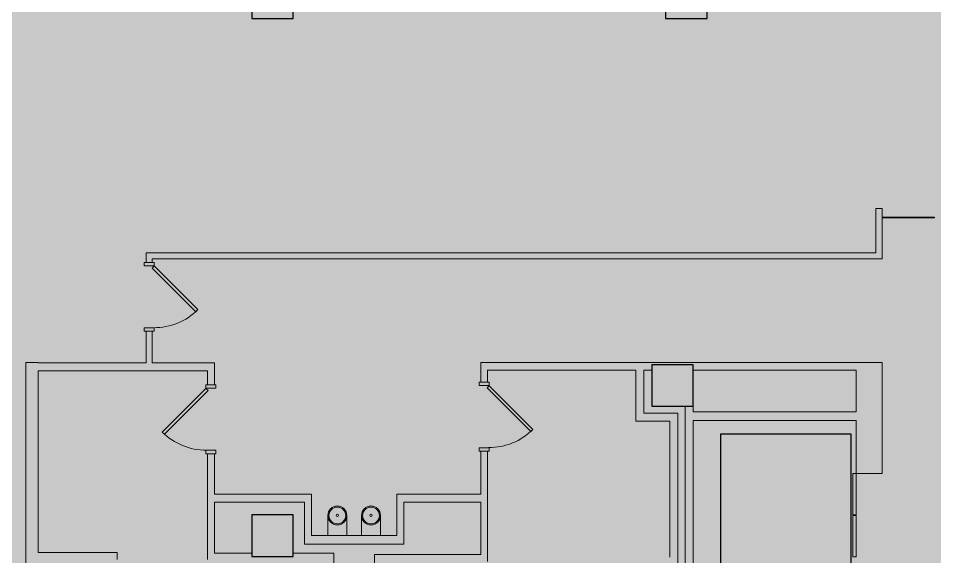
# Model space of a CAD drawing. Header units: inches. Extents: x 45807 to 48637, y -37659 to -35436.
# Drawn here: x 46402 to 46933, y -36393 to -36081 of the extents above; entities that cross this region are included whole.
import ezdxf

# ---------------------------------------------------------------- set-up
doc = ezdxf.new("R2010")
doc.units = ezdxf.units.IN
doc.header["$MEASUREMENT"] = 0
for name, color, linetype, lineweight in [('A-DETL', 90, 'Continuous', 9), ('A-DETL-GENF', 92, 'Continuous', 9), ('A-DOOR', 31, 'Continuous', 13), ('A-DOOR-FRAM', 31, 'Continuous', 20), ('A-WALL', 113, 'Continuous', 9), ('I-WALL', 2, 'Continuous', 9), ('Q-SPCQ', 91, 'Continuous', 9), ('S-COLS', 52, 'Continuous', 9)]:
    doc.layers.add(name, color=color, linetype=linetype, lineweight=lineweight)

# ---------------------------------------------------------------- blocks, each defined once
blk = doc.blocks.new('Concrete-Rectangular-Column - 24 x 24-V12-FIRST FLOOR DEMOLITION')
at = {"layer": 'S-COLS', "lineweight": 30}
for p, q in [((12, 12), (-12, 12)), ((-12, 12), (-12, -12)), ((12, -12), (12, 12)), ((-12, -12), (12, -12))]:
    blk.add_line(p, q, dxfattribs=at)
blk = doc.blocks.new('Single Flush - OTJ_SOLIDFLUSH_ALUM-4817994-FIRST FLOOR DEMOLITION')
at = {"layer": 'A-DOOR', "lineweight": 20}
for p, q in [((-7.42, 28.2), (-8.65, 26.96)), ((-8.65, 26.96), (16.67, 1.64)), ((17.91, 2.87), (-7.42, 28.2)), ((16.67, 1.64), (17.91, 2.87))]:
    blk.add_line(p, q, dxfattribs=at)
at = {"layer": 'A-DOOR', "lineweight": 9}
blk.add_arc((17.91, 2.87), 35.81, 135, 180.5, dxfattribs=at)
at = {"layer": 'A-DOOR-FRAM'}
for p, q in [((-20, -2.88), (-20, 2.87)), ((-20, 2.87), (-18, 2.87)), ((-18, -2.88), (-18, 2.87)), ((18, -2.88), (18, 2.87)), ((18, 2.87), (20, 2.87)), ((20, -2.88), (20, 2.87)), ((-20, -2.88), (-18, -2.88)), ((18, -2.88), (20, -2.88))]:
    blk.add_line(p, q, dxfattribs=at)
blk = doc.blocks.new('Single Flush - OTJ_SOLIDFLUSH_ALUM-4817988-FIRST FLOOR DEMOLITION')
at = {"layer": 'A-DOOR', "lineweight": 20}
for p, q in [((-8.65, -26.96), (16.67, -1.64)), ((17.91, -2.88), (-7.42, -28.2)), ((16.67, -1.64), (17.91, -2.88)), ((-7.42, -28.2), (-8.65, -26.96))]:
    blk.add_line(p, q, dxfattribs=at)
at = {"layer": 'A-DOOR', "lineweight": 9}
blk.add_arc((17.91, -2.88), 35.81, 179.5, 225, dxfattribs=at)
at = {"layer": 'A-DOOR-FRAM'}
for p, q in [((-20, 2.88), (-20, -2.88)), ((-20, 2.88), (-18, 2.88)), ((-18, 2.88), (-18, -2.88)), ((18, 2.88), (18, -2.88)), ((18, 2.88), (20, 2.88)), ((20, 2.88), (20, -2.88)), ((-20, -2.88), (-18, -2.88)), ((18, -2.88), (20, -2.88))]:
    blk.add_line(p, q, dxfattribs=at)
blk = doc.blocks.new('Single Flush - OTJ_SOLIDFLUSH_ALUM-4818046-FIRST FLOOR DEMOLITION')
at = {"layer": 'A-DOOR', "lineweight": 20}
for p, q in [((-8.65, -26.96), (16.67, -1.64)), ((17.91, -2.88), (-7.42, -28.2)), ((16.67, -1.64), (17.91, -2.88)), ((-7.42, -28.2), (-8.65, -26.96))]:
    blk.add_line(p, q, dxfattribs=at)
at = {"layer": 'A-DOOR', "lineweight": 9}
blk.add_arc((17.91, -2.88), 35.81, 179.5, 225, dxfattribs=at)
at = {"layer": 'A-DOOR-FRAM'}
for p, q in [((-20, 2.88), (-20, -2.88)), ((-20, 2.88), (-18, 2.88)), ((-18, 2.88), (-18, -2.88)), ((18, 2.88), (18, -2.88)), ((18, 2.88), (20, 2.88)), ((20, 2.88), (20, -2.88)), ((-20, -2.88), (-18, -2.88)), ((18, -2.88), (20, -2.88))]:
    blk.add_line(p, q, dxfattribs=at)
blk = doc.blocks.new('Elevator Door-Center _1_ - 48_ x 84_-4818869-FIRST FLOOR DEMOLITION')
at = {"layer": 'Q-SPCQ'}
for p, q in [((-28.15, 9.5), (-4.03, 9.5)), ((-28.15, 9.5), (-28.15, 7.5)), ((-4.03, 7.5), (-28.15, 7.5)), ((-4.03, 7.5), (-4.03, 9.5)), ((-3.78, 9.5), (20.35, 9.5)), ((-3.78, 7.5), (-3.78, 9.5)), ((20.35, 7.5), (-3.78, 7.5)), ((20.35, 9.5), (20.35, 7.5))]:
    blk.add_line(p, q, dxfattribs=at)

msp = doc.modelspace()

# ---------------------------------------------------------------- hatches: boundary and pattern name
at = {"layer": 'A-DETL-GENF'}
h = msp.add_hatch(color=9, dxfattribs=at)
h.paths.add_polyline_path([(48135.43, -37658.85), (48135.43, -37255.85), (48256.43, -37255.85), (48256.43, -36855.85), (48636.43, -36855.85), (48636.43, -36432.85), (48075.43, -36432.85), (48075.43, -35435.85), (45807.43, -35435.85), (45807.43, -36911.1), (46010.06, -36911.1), (46010.06, -36715.47), (46346.43, -36715.47), (46346.43, -36861.97), (46862.06, -36861.97), (46862.06, -37049.35), (46569.93, -37049.35), (46569.93, -37658.85), (48134.43, -37658.85)], flags=0)
h.paths.add_polyline_path([(46426.05, -36636.53), (46426.05, -36636.53), (46425.7, -36636.26)], flags=0)
h.paths.add_polyline_path([(46424.23, -36620.61), (46424.23, -36620.61), (46424.32, -36620.54)], flags=0)
h.paths.add_polyline_path([(46426.05, -36600.53), (46426.05, -36600.53), (46425.2, -36599.88)], flags=0)
h.paths.add_polyline_path([(46424.23, -36584.61), (46424.23, -36584.61), (46424.32, -36584.54)], flags=0)
h.paths.add_polyline_path([(46747.54, -36560.8), (46747.54, -36560.8), (46747.54, -36546.77)], flags=0)
h.paths.add_polyline_path([(46747.54, -36575.15), (46747.54, -36575.15), (46747.54, -36560.8)], flags=0)
h.paths.add_polyline_path([(46749.59, -36574.71), (46749.59, -36574.71), (46750, -36574.71)], flags=0)
h.paths.add_polyline_path([(46433.88, -36566.57), (46433.88, -36566.57), (46433.88, -36564.83)], flags=0)
h.paths.add_polyline_path([(46426.05, -36564.53), (46426.05, -36564.53), (46425.2, -36563.88)], flags=0)
h.paths.add_polyline_path([(46424.23, -36548.61), (46424.23, -36548.61), (46424.32, -36548.54)], flags=0)
h.paths.add_polyline_path([(46749.59, -36538.71), (46749.59, -36538.71), (46750, -36538.71)], flags=0)
h.paths.add_polyline_path([(46426.05, -36528.53), (46426.05, -36528.53), (46425.2, -36527.88)], flags=0)
h.paths.add_polyline_path([(46747.54, -36517.73), (46747.54, -36517.73), (46747.54, -36514.32)], flags=0)
h.paths.add_polyline_path([(46424.23, -36512.61), (46424.23, -36512.61), (46424.32, -36512.54)], flags=0)
h.paths.add_polyline_path([(46749.59, -36502.71), (46749.59, -36502.71), (46750, -36502.71)], flags=0)
h.paths.add_polyline_path([(46426.05, -36492.53), (46426.05, -36492.53), (46425.2, -36491.88)], flags=0)
h.paths.add_polyline_path([(46747.54, -36474.67), (46747.54, -36474.67), (46747.54, -36473.46)], flags=0)
h.paths.add_polyline_path([(46747.54, -36489.02), (46747.54, -36489.02), (46747.54, -36478.32)], flags=0)
h.paths.add_polyline_path([(46749.59, -36466.71), (46749.59, -36466.71), (46750, -36466.71)], flags=0)

# ---------------------------------------------------------------- linework, layer by layer
at = {"layer": 'A-DETL', "lineweight": 30}
for p, q in [((46809.43, -36321.85), (46884.93, -36321.85)), ((46809.43, -36417.85), (46809.43, -36321.85)), ((46884.93, -36321.85), (46884.93, -36417.85))]:
    msp.add_line(p, q, dxfattribs=at)
at = {"layer": 'A-DETL', "lineweight": 13}
for p, q in [((46581.52, -36369.12), (46581.52, -36380.85)), ((46592.5, -36369.12), (46592.5, -36380.85)), ((46601.05, -36369.12), (46601.05, -36380.85)), ((46612.03, -36369.12), (46612.03, -36380.85))]:
    msp.add_line(p, q, dxfattribs=at)
for centre, radius in [((46587.01, -36369.12), 5.49), ((46587.01, -36369.12), 4.86), ((46606.54, -36369.12), 5.49), ((46606.54, -36369.12), 4.86), ((46587.01, -36369.12), 0.704), ((46606.54, -36369.12), 0.704)]:
    msp.add_circle(centre, radius, dxfattribs=at)
at = {"layer": 'A-WALL', "lineweight": 13}
for p, q in [((46902.93, -36196.1), (46902.93, -36196.6)), ((46406.43, -36280.35), (46406.43, -36683.35)), ((46413.43, -36280.35), (46406.43, -36280.35)), ((46413.43, -36280.6), (46413.43, -36280.35)), ((46476.19, -36280.6), (46413.43, -36280.6)), ((46515.68, -36280.6), (46479.69, -36280.6)), ((46515.68, -36285.22), (46515.68, -36280.6)), ((46902.93, -36280.35), (46674.21, -36280.35)), ((46902.93, -36344.72), (46902.93, -36280.35)), ((46413.43, -36390.6), (46413.43, -36285.22)), ((46413.43, -36285.22), (46511.68, -36285.22)), ((46674.21, -36284.97), (46760.23, -36284.97)), ((46760.23, -36284.97), (46760.23, -36314.44)), ((46764.85, -36284.97), (46769.43, -36284.97)), ((46764.85, -36309.81), (46764.85, -36284.97)), ((46793.43, -36284.97), (46887.93, -36284.97)), ((46887.93, -36284.97), (46887.93, -36309.1)), ((46788.81, -36305.85), (46788.81, -36412.76)), ((46793.43, -36309.1), (46793.43, -36305.85)), ((46784.56, -36309.81), (46764.85, -36309.81)), ((46784.56, -36398.01), (46784.56, -36309.81)), ((46760.23, -36314.44), (46779.93, -36314.44)), ((46779.93, -36314.44), (46779.93, -36393.38)), ((46793.43, -36425.85), (46793.43, -36314.1)), ((46887.93, -36314.1), (46887.93, -36344.72)), ((46887.93, -36344.72), (46902.93, -36344.72)), ((46572.01, -36356.79), (46515.68, -36356.79)), ((46572.01, -36361.42), (46572.01, -36356.79)), ((46670.21, -36356.79), (46625.54, -36356.79)), ((46515.68, -36361.42), (46568.01, -36361.42)), ((46625.54, -36361.42), (46670.21, -36361.42))]:
    msp.add_line(p, q, dxfattribs=at)
at = {"layer": 'I-WALL', "lineweight": 13}
for p, q in [((46899.43, -36191.09), (46899.43, -36216.85)), ((46902.93, -36191.09), (46899.43, -36191.09)), ((46902.93, -36196.1), (46902.93, -36191.09)), ((46933.43, -36196.1), (46902.93, -36196.1)), ((46902.93, -36220.35), (46902.93, -36196.6)), ((46902.93, -36196.6), (46933.43, -36196.6)), ((46933.43, -36196.6), (46933.43, -36196.1)), ((46899.43, -36216.85), (46476.19, -36216.85)), ((46476.19, -36216.85), (46476.19, -36222.35)), ((46479.69, -36220.35), (46902.93, -36220.35)), ((46479.69, -36222.35), (46479.69, -36220.35)), ((46476.19, -36222.35), (46479.69, -36222.35)), ((46476.19, -36262.35), (46476.19, -36280.6)), ((46479.69, -36262.35), (46476.19, -36262.35)), ((46479.69, -36280.6), (46479.69, -36262.35)), ((46670.21, -36280.35), (46670.21, -36291.85)), ((46674.21, -36280.35), (46670.21, -36280.35)), ((46511.68, -36285.22), (46511.68, -36293.35)), ((46515.68, -36293.35), (46515.68, -36285.22)), ((46674.21, -36291.85), (46674.21, -36284.97)), ((46511.68, -36293.35), (46515.68, -36293.35)), ((46670.21, -36291.85), (46674.21, -36291.85)), ((46887.93, -36309.1), (46793.43, -36309.1)), ((46793.43, -36314.1), (46887.93, -36314.1)), ((46670.21, -36331.85), (46670.21, -36356.79)), ((46674.21, -36331.85), (46670.21, -36331.85)), ((46674.21, -36395.85), (46674.21, -36331.85)), ((46511.68, -36333.35), (46511.68, -36394.6)), ((46515.68, -36333.35), (46511.68, -36333.35)), ((46515.68, -36356.79), (46515.68, -36333.35)), ((46621.54, -36356.79), (46621.54, -36380.85)), ((46625.54, -36356.79), (46621.54, -36356.79)), ((46515.68, -36391.1), (46515.68, -36361.42)), ((46568.01, -36361.42), (46568.01, -36385.85)), ((46572.01, -36380.85), (46572.01, -36361.42)), ((46625.54, -36385.85), (46625.54, -36361.42)), ((46670.21, -36361.42), (46670.21, -36391.85)), ((46621.54, -36380.85), (46572.01, -36380.85)), ((46459.37, -36390.6), (46413.43, -36390.6)), ((46459.37, -36394.6), (46459.37, -36390.6)), ((46568.01, -36385.85), (46625.54, -36385.85)), ((46537.43, -36391.1), (46515.68, -36391.1)), ((46585.08, -36391.1), (46561.43, -36391.1)), ((46585.08, -36671.35), (46585.08, -36391.1)), ((46608.5, -36391.85), (46608.5, -36671.35)), ((46670.21, -36391.85), (46608.5, -36391.85))]:
    msp.add_line(p, q, dxfattribs=at)

# ---------------------------------------------------------------- block references
at = {"layer": 'A-DOOR', "rotation": 90}
for name, p in [('Single Flush - OTJ_SOLIDFLUSH_ALUM-4818046-FIRST FLOOR DEMOLITION', (46477.94, -36242.35)), ('Single Flush - OTJ_SOLIDFLUSH_ALUM-4817994-FIRST FLOOR DEMOLITION', (46513.68, -36313.35)), ('Single Flush - OTJ_SOLIDFLUSH_ALUM-4817988-FIRST FLOOR DEMOLITION', (46672.21, -36311.85))]:
    msp.add_blockref(name, p, dxfattribs=at)
at = {"layer": 'Q-SPCQ', "rotation": 90}
msp.add_blockref('Elevator Door-Center _1_ - 48_ x 84_-4818869-FIRST FLOOR DEMOLITION', (46895.43, -36365.07), dxfattribs=at)
at = {"layer": 'S-COLS'}
for p in [(46549.43, -36068.85), (46789.43, -36068.85), (46781.43, -36293.85), (46549.43, -36380.85)]:
    msp.add_blockref('Concrete-Rectangular-Column - 24 x 24-V12-FIRST FLOOR DEMOLITION', p, dxfattribs=at)

doc.saveas('drawing.dxf')
